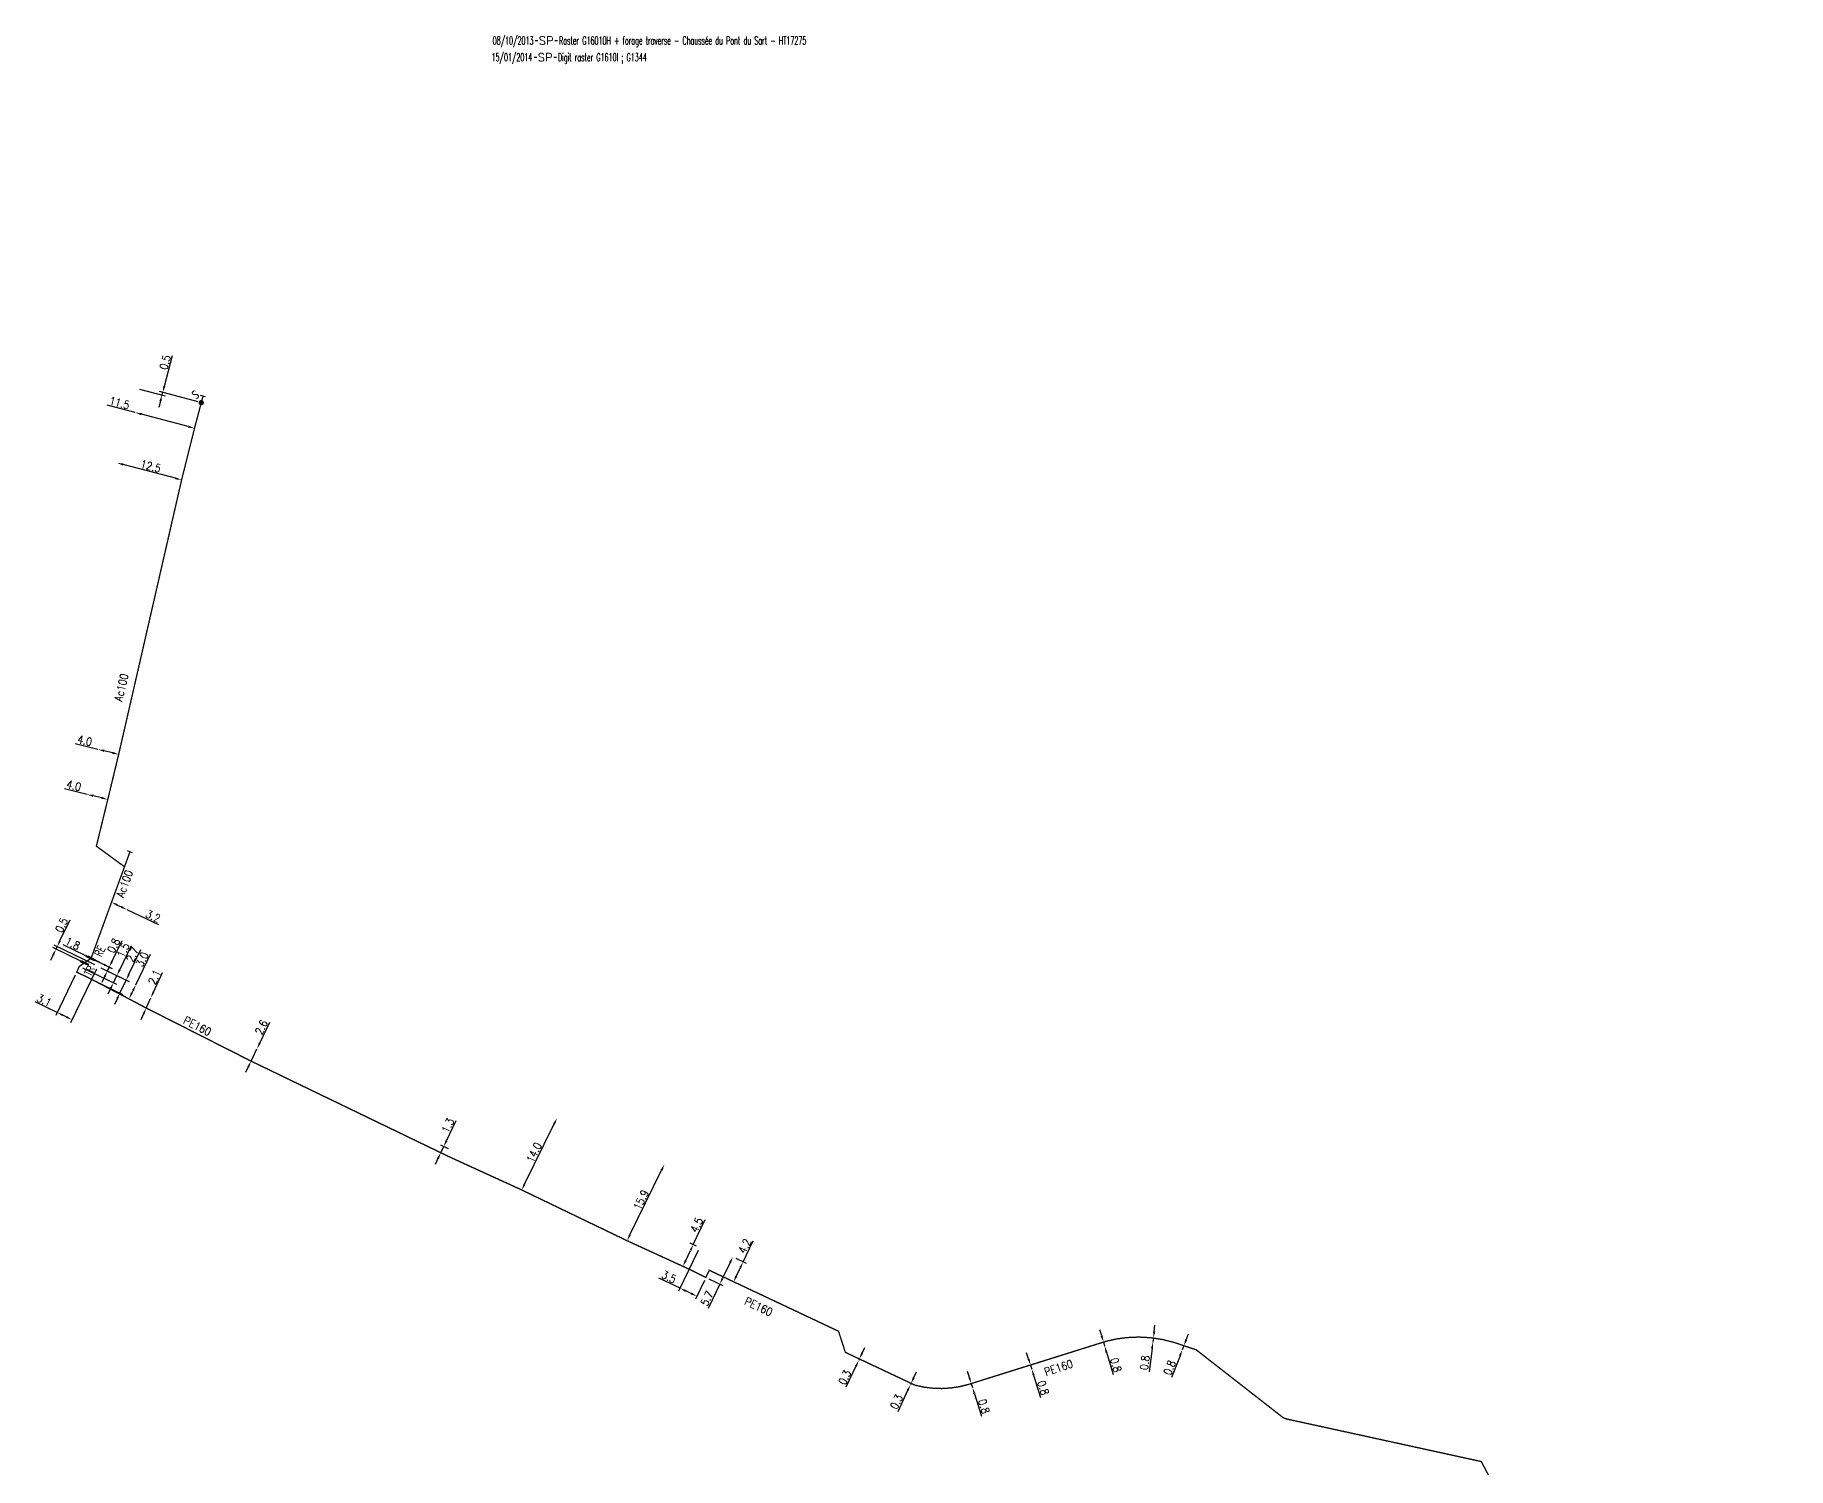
# Model space of a CAD drawing. Header units: millimetres. Extents: x 133343 to 134025, y 131000 to 131734.
# Drawn here: x 133343.1 to 133671.6, y 131465.8 to 131734.3 of the extents above; entities that cross this region are included whole.
import ezdxf
from ezdxf.enums import TextEntityAlignment as Align

# ---------------------------------------------------------------- set-up
doc = ezdxf.new("R2010")
doc.units = ezdxf.units.MM
doc.header["$PDMODE"] = 34
doc.linetypes.add('L_25_AP', pattern=[2000, 1000, 1000])
doc.linetypes.add('L_25_PE', pattern=[2000, 1000, 1000])
doc.layers.get('0').update_dxf_attribs({"linetype": 'CONTINUOUS'})
doc.layers.get('Defpoints').update_dxf_attribs({"linetype": 'CONTINUOUS'})
for name, color, linetype in [('L_150', 1, 'CONTINUOUS'), ('L_300', 7, 'CONTINUOUS'), ('L_340', 7, 'CONTINUOUS'), ('L_910', 7, 'CONTINUOUS')]:
    doc.layers.add(name, color=color, linetype=linetype)
doc.styles.add('G_ROMANS', font='ROMANS.SHX', dxfattribs={"width": 0.75})
doc.styles.get("Standard").update_dxf_attribs({"font": 'romans.shx', "width": 0.85})
doc.dimstyles.get("Standard").update_dxf_attribs({"dimtxt": 1.5, "dimasz": 1.2, "dimexe": 0.625, "dimexo": 0.625, "dimgap": 0.25, "dimtad": 1, "dimdec": 1, "dimzin": 0, "dimdsep": 46, "dimtxsty": 'Standard', "dimcen": -0.5, "dimadec": 0, "dimazin": 0, "dimtfac": 1, "dimtdec": 1, "dimtmove": 0, "dimatfit": 3, "dimfxl": 0, "dimtolj": 1, "dimtzin": 0, "dimarcsym": 0})

# ---------------------------------------------------------------- blocks, each defined once
blk = doc.blocks.new('*D15')
at = {"layer": 'Defpoints', "color": 0, "linetype": 'Continuous', "transparency": 16777216}
for p in [(133518.57, 131481.64), (133518.81, 131480.88), (133518.81, 131480.88)]:
    blk.add_point(p, dxfattribs=at)
at = {"layer": 'L_150', "color": 0, "linetype": 'Continuous', "lineweight": -2, "transparency": 16777216}
for p, q in [((133518.21, 131482.78), (133517.85, 131483.93)), ((133518.57, 131481.64), (133518.81, 131480.88)), ((133519.17, 131479.73), (133520.48, 131475.56))]:
    blk.add_line(p, q, dxfattribs=at)
at = {"layer": 'L_150', "color": 0, "linetype": 'Continuous', "transparency": 16777216}
for points in [[(133518.4, 131482.84), (133518.02, 131482.72), (133518.57, 131481.64)], [(133519.36, 131479.79), (133518.98, 131479.67), (133518.81, 131480.88)]]:
    blk.add_solid(points, dxfattribs=at)
at = {"layer": 'L_150', "color": 0, "linetype": 'Continuous', "transparency": 16777216, "insert": (133520.96, 131477.37), "char_height": 1.5, "attachment_point": 5, "rotation": 287.426}
blk.add_mtext('\\A1;0.8', dxfattribs=at)
blk = doc.blocks.new('*D16')
at = {"layer": 'Defpoints', "color": 0, "linetype": 'Continuous', "transparency": 16777216}
for p in [(133507.16, 131481.41), (133507.29, 131481.68), (133507.29, 131481.68)]:
    blk.add_point(p, dxfattribs=at)
at = {"layer": 'L_150', "color": 0, "linetype": 'Continuous', "lineweight": -2, "transparency": 16777216}
for p, q in [((133507.8, 131482.77), (133508.31, 131483.85)), ((133506.65, 131480.32), (133504.78, 131476.37)), ((133507.29, 131481.68), (133507.16, 131481.41))]:
    blk.add_line(p, q, dxfattribs=at)
at = {"layer": 'L_150', "color": 0, "linetype": 'Continuous', "transparency": 16777216}
for points in [[(133506.47, 131480.41), (133506.83, 131480.24), (133507.16, 131481.41)], [(133507.62, 131482.85), (133507.98, 131482.68), (133507.29, 131481.68)]]:
    blk.add_solid(points, dxfattribs=at)
at = {"layer": 'L_150', "color": 0, "linetype": 'Continuous', "transparency": 16777216, "insert": (133504.55, 131478.23), "char_height": 1.5, "attachment_point": 5, "rotation": 64.7305}
blk.add_mtext('\\A1;0.3', dxfattribs=at)
blk = doc.blocks.new('*D17')
at = {"layer": 'Defpoints', "color": 0, "linetype": 'Continuous', "transparency": 16777216}
for p in [(133558.12, 131487.97), (133558.12, 131487.97), (133558.41, 131488.72)]:
    blk.add_point(p, dxfattribs=at)
at = {"layer": 'L_150', "color": 0, "linetype": 'Continuous', "lineweight": -2, "transparency": 16777216}
for p, q in [((133558.85, 131489.84), (133559.28, 131490.96)), ((133557.69, 131486.85), (133556.11, 131482.78)), ((133558.41, 131488.72), (133558.12, 131487.97))]:
    blk.add_line(p, q, dxfattribs=at)
at = {"layer": 'L_150', "color": 0, "linetype": 'Continuous', "transparency": 16777216}
for points in [[(133558.66, 131489.91), (133559.03, 131489.77), (133558.41, 131488.72)], [(133557.5, 131486.93), (133557.88, 131486.78), (133558.12, 131487.97)]]:
    blk.add_solid(points, dxfattribs=at)
at = {"layer": 'L_150', "color": 0, "linetype": 'Continuous', "transparency": 16777216, "insert": (133555.75, 131484.62), "char_height": 1.5, "attachment_point": 5, "rotation": 68.8335}
blk.add_mtext('\\A1;0.8', dxfattribs=at)
blk = doc.blocks.new('*D18')
at = {"layer": 'Defpoints', "color": 0, "linetype": 'Continuous', "transparency": 16777216}
for p in [(133552.7, 131490.18), (133552.7, 131490.18), (133552.6, 131489.38)]:
    blk.add_point(p, dxfattribs=at)
at = {"layer": 'L_150', "color": 0, "linetype": 'Continuous', "lineweight": -2, "transparency": 16777216}
for p, q in [((133552.7, 131490.18), (133552.6, 131489.38)), ((133552.85, 131491.37), (133553, 131492.56)), ((133553.32, 131490.1), (133553.32, 131490.1)), ((133552.45, 131488.19), (133551.9, 131483.86)), ((133553.22, 131489.31), (133553.22, 131489.31))]:
    blk.add_line(p, q, dxfattribs=at)
at = {"layer": 'L_150', "color": 0, "linetype": 'Continuous', "transparency": 16777216}
for points in [[(133552.65, 131491.39), (133553.05, 131491.34), (133552.7, 131490.18)], [(133552.25, 131488.22), (133552.64, 131488.17), (133552.6, 131489.38)]]:
    blk.add_solid(points, dxfattribs=at)
at = {"layer": 'L_150', "color": 0, "linetype": 'Continuous', "transparency": 16777216, "insert": (133551.1, 131485.55), "char_height": 1.5, "attachment_point": 5, "rotation": 82.8034}
blk.add_mtext('\\A1;0.8', dxfattribs=at)
blk = doc.blocks.new('*D19')
at = {"layer": 'Defpoints', "color": 0, "linetype": 'Continuous', "transparency": 16777216}
for p in [(133543.35, 131489.43), (133543.57, 131488.66), (133543.57, 131488.66)]:
    blk.add_point(p, dxfattribs=at)
at = {"layer": 'L_150', "color": 0, "linetype": 'Continuous', "lineweight": -2, "transparency": 16777216}
for p, q in [((133543.01, 131490.58), (133542.67, 131491.73)), ((133543.35, 131489.43), (133543.57, 131488.66)), ((133543.91, 131487.51), (133545.15, 131483.31))]:
    blk.add_line(p, q, dxfattribs=at)
at = {"layer": 'L_150', "color": 0, "linetype": 'Continuous', "transparency": 16777216}
for points in [[(133543.2, 131490.63), (133542.82, 131490.52), (133543.35, 131489.43)], [(133544.11, 131487.56), (133543.72, 131487.45), (133543.57, 131488.66)]]:
    blk.add_solid(points, dxfattribs=at)
at = {"layer": 'L_150', "color": 0, "linetype": 'Continuous', "transparency": 16777216, "insert": (133545.66, 131485.12), "char_height": 1.5, "attachment_point": 5, "rotation": 286.3844}
blk.add_mtext('\\A1;0.8', dxfattribs=at)
blk = doc.blocks.new('*D20')
at = {"layer": 'Defpoints', "color": 0, "linetype": 'Continuous', "transparency": 16777216}
for p in [(133529.67, 131485.12), (133529.67, 131485.12), (133529.9, 131484.36)]:
    blk.add_point(p, dxfattribs=at)
at = {"layer": 'L_150', "color": 0, "linetype": 'Continuous', "lineweight": -2, "transparency": 16777216}
for p, q in [((133529.31, 131486.27), (133528.95, 131487.41)), ((133529.67, 131485.12), (133529.9, 131484.36)), ((133530.26, 131483.21), (133531.57, 131479.04))]:
    blk.add_line(p, q, dxfattribs=at)
at = {"layer": 'L_150', "color": 0, "linetype": 'Continuous', "transparency": 16777216}
for points in [[(133529.5, 131486.33), (133529.11, 131486.21), (133529.67, 131485.12)], [(133530.45, 131483.27), (133530.07, 131483.15), (133529.9, 131484.36)]]:
    blk.add_solid(points, dxfattribs=at)
at = {"layer": 'L_150', "color": 0, "linetype": 'Continuous', "transparency": 16777216, "insert": (133532.05, 131480.85), "char_height": 1.5, "attachment_point": 5, "rotation": 287.426}
blk.add_mtext('\\A1;0.8', dxfattribs=at)
blk = doc.blocks.new('*D21')
at = {"layer": 'Defpoints', "color": 0, "linetype": 'Continuous', "transparency": 16777216}
for p in [(133497.47, 131485.98), (133497.6, 131486.25), (133497.6, 131486.25)]:
    blk.add_point(p, dxfattribs=at)
at = {"layer": 'L_150', "color": 0, "linetype": 'Continuous', "lineweight": -2, "transparency": 16777216}
for p, q in [((133498.11, 131487.34), (133498.62, 131488.42)), ((133496.96, 131484.9), (133495.09, 131480.94)), ((133497.6, 131486.25), (133497.47, 131485.98))]:
    blk.add_line(p, q, dxfattribs=at)
at = {"layer": 'L_150', "color": 0, "linetype": 'Continuous', "transparency": 16777216}
for points in [[(133497.93, 131487.42), (133498.29, 131487.25), (133497.6, 131486.25)], [(133496.78, 131484.98), (133497.14, 131484.81), (133497.47, 131485.98)]]:
    blk.add_solid(points, dxfattribs=at)
at = {"layer": 'L_150', "color": 0, "linetype": 'Continuous', "transparency": 16777216, "insert": (133494.87, 131482.8), "char_height": 1.5, "attachment_point": 5, "rotation": 64.7305}
blk.add_mtext('\\A1;0.3', dxfattribs=at)
blk = doc.blocks.new('*D22')
at = {"layer": 'Defpoints', "color": 0, "linetype": 'Continuous', "transparency": 16777216}
for p in [(133440.92, 131531.38), (133440.92, 131531.38), (133434.33, 131517.92)]:
    blk.add_point(p, dxfattribs=at)
at = {"layer": 'L_150', "color": 0, "linetype": 'Continuous', "lineweight": -2, "transparency": 16777216}
for p, q in [((133434.86, 131519), (133440.39, 131530.3)), ((133433.77, 131518.19), (133433.77, 131518.19))]:
    blk.add_line(p, q, dxfattribs=at)
at = {"layer": 'L_150', "color": 0, "linetype": 'Continuous', "transparency": 16777216}
for points in [[(133440.21, 131530.39), (133440.57, 131530.22), (133440.92, 131531.38)], [(133434.68, 131519.09), (133435.04, 131518.91), (133434.33, 131517.92)]]:
    blk.add_solid(points, dxfattribs=at)
at = {"layer": 'L_150', "color": 0, "linetype": 'Continuous', "transparency": 16777216, "insert": (133436.65, 131524.94), "char_height": 1.5, "attachment_point": 5, "rotation": 63.9321}
blk.add_mtext('\\A1;14.0', dxfattribs=at)
blk = doc.blocks.new('*D23')
at = {"layer": 'Defpoints', "color": 0, "linetype": 'Continuous', "transparency": 16777216}
for p in [(133461.06, 131522.69), (133461.06, 131522.69), (133454.07, 131508.41)]:
    blk.add_point(p, dxfattribs=at)
at = {"layer": 'L_150', "color": 0, "linetype": 'Continuous', "lineweight": -2, "transparency": 16777216}
for p, q in [((133454.6, 131509.49), (133460.53, 131521.62)), ((133454.64, 131508.14), (133454.64, 131508.14))]:
    blk.add_line(p, q, dxfattribs=at)
at = {"layer": 'L_150', "color": 0, "linetype": 'Continuous', "transparency": 16777216}
for points in [[(133460.35, 131521.7), (133460.71, 131521.53), (133461.06, 131522.69)], [(133454.42, 131509.58), (133454.78, 131509.4), (133454.07, 131508.41)]]:
    blk.add_solid(points, dxfattribs=at)
at = {"layer": 'L_150', "color": 0, "linetype": 'Continuous', "transparency": 16777216, "insert": (133456.71, 131516.07), "char_height": 1.5, "attachment_point": 5, "rotation": 63.933}
blk.add_mtext('\\A1;15.9', dxfattribs=at)
blk = doc.blocks.new('*D24')
at = {"layer": 'Defpoints', "color": 0, "linetype": 'Continuous', "transparency": 16777216}
for p in [(133466.48, 131507.69), (133467.62, 131507.14), (133465.69, 131503.08)]:
    blk.add_point(p, dxfattribs=at)
at = {"layer": 'L_150', "color": 0, "linetype": 'Continuous', "lineweight": -2, "transparency": 16777216}
for p, q in [((133466.48, 131507.69), (133468.71, 131512.37)), ((133465.06, 131504.71), (133465.97, 131506.6)), ((133467.06, 131507.41), (133465.92, 131507.96)), ((133465.13, 131503.35), (133463.98, 131503.89))]:
    blk.add_line(p, q, dxfattribs=at)
at = {"layer": 'L_150', "color": 0, "linetype": 'Continuous', "transparency": 16777216}
for points in [[(133465.79, 131506.69), (133466.15, 131506.52), (133466.48, 131507.69)], [(133464.88, 131504.79), (133465.24, 131504.62), (133464.55, 131503.62)]]:
    blk.add_solid(points, dxfattribs=at)
at = {"layer": 'L_150', "color": 0, "linetype": 'Continuous', "transparency": 16777216, "insert": (133467.12, 131511.36), "char_height": 1.5, "attachment_point": 5, "rotation": 64.5461}
blk.add_mtext('\\A1;4.5', dxfattribs=at)
blk = doc.blocks.new('*D25')
at = {"layer": 'Defpoints', "color": 0, "linetype": 'Continuous', "transparency": 16777216}
for p in [(133467.62, 131507.14), (133468.83, 131501.53), (133463.99, 131499.52)]:
    blk.add_point(p, dxfattribs=at)
at = {"layer": 'L_150', "color": 0, "linetype": 'Continuous', "lineweight": -2, "transparency": 16777216}
for p, q in [((133467.36, 131506.58), (133463.73, 131498.95)), ((133463.99, 131499.52), (133460.05, 131501.39)), ((133468.56, 131500.97), (133466.89, 131497.45)), ((133466.07, 131498.53), (133465.08, 131499))]:
    blk.add_line(p, q, dxfattribs=at)
at = {"layer": 'L_150', "color": 0, "linetype": 'Continuous', "transparency": 16777216}
for points in [[(133465.16, 131499.18), (133464.99, 131498.82), (133463.99, 131499.52)], [(133466.16, 131498.71), (133465.98, 131498.35), (133467.15, 131498.01)]]:
    blk.add_solid(points, dxfattribs=at)
at = {"layer": 'L_150', "color": 0, "linetype": 'Continuous', "transparency": 16777216, "insert": (133461.91, 131501.62), "char_height": 1.5, "attachment_point": 5, "rotation": 334.5461}
blk.add_mtext('\\A1;3.5', dxfattribs=at)
blk = doc.blocks.new('*D26')
at = {"layer": 'Defpoints', "color": 0, "linetype": 'Continuous', "transparency": 16777216}
for p in [(133473.89, 131505.38), (133475.82, 131504.46), (133472.1, 131501.64)]:
    blk.add_point(p, dxfattribs=at)
at = {"layer": 'L_150', "color": 0, "linetype": 'Continuous', "lineweight": -2, "transparency": 16777216}
for p, q in [((133475.82, 131504.46), (133477.7, 131508.41)), ((133474.45, 131505.11), (133476.38, 131504.19)), ((133474.55, 131501.8), (133475.3, 131503.38)), ((133472.66, 131501.37), (133474.59, 131500.45))]:
    blk.add_line(p, q, dxfattribs=at)
at = {"layer": 'L_150', "color": 0, "linetype": 'Continuous', "transparency": 16777216}
for points in [[(133475.12, 131503.47), (133475.48, 131503.29), (133475.82, 131504.46)], [(133474.37, 131501.89), (133474.73, 131501.71), (133474.03, 131500.72)]]:
    blk.add_solid(points, dxfattribs=at)
at = {"layer": 'L_150', "color": 0, "linetype": 'Continuous', "transparency": 16777216, "insert": (133476.12, 131507.41), "char_height": 1.5, "attachment_point": 5, "rotation": 64.4693}
blk.add_mtext('\\A1;4.2', dxfattribs=at)
blk = doc.blocks.new('*D27')
at = {"layer": 'Defpoints', "color": 0, "linetype": 'Continuous', "transparency": 16777216}
for p in [(133473.89, 131505.38), (133473.89, 131505.38), (133468.83, 131501.53)]:
    blk.add_point(p, dxfattribs=at)
at = {"layer": 'L_150', "color": 0, "linetype": 'Continuous', "lineweight": -2, "transparency": 16777216}
for p, q in [((133473.37, 131504.3), (133471.97, 131501.37)), ((133471.45, 131500.28), (133469.28, 131495.73)), ((133469.4, 131501.27), (133472.02, 131500.01))]:
    blk.add_line(p, q, dxfattribs=at)
at = {"layer": 'L_150', "color": 0, "linetype": 'Continuous', "transparency": 16777216}
for points in [[(133473.19, 131504.39), (133473.55, 131504.21), (133473.89, 131505.38)], [(133471.79, 131501.45), (133472.15, 131501.28), (133471.45, 131500.28)]]:
    blk.add_solid(points, dxfattribs=at)
at = {"layer": 'L_150', "color": 0, "linetype": 'Continuous', "transparency": 16777216, "insert": (133469.06, 131497.59), "char_height": 1.5, "attachment_point": 5, "rotation": 64.4693}
blk.add_mtext('\\A1;5.7', dxfattribs=at)
blk = doc.blocks.new('GIS_MODF')
at = {"color": 0, "linetype": 'Continuous', "flags": 128}
for points in [[(-2.18, -0.01), (-1.68, -0.01)], [(1.52, -0.01), (2.02, -0.01)]]:
    blk.add_lwpolyline(points, dxfattribs=at)
at = {"color": 0, "linetype": 'Continuous', "width": 0.5}
blk.add_attdef('DATE', text='', height=1.5, dxfattribs=at).set_placement((-2.5, -0.8), align=Align.RIGHT)
at = {"color": 0, "linetype": 'Continuous', "width": 1.771291}
blk.add_attdef('USER', text='', height=1.5, dxfattribs=at).set_placement((-1.51, -0.8), (1.28, -0.8), align=Align.FIT)
at = {"color": 0, "linetype": 'Continuous', "width": 0.5}
blk.add_attdef('DESC', (2.29, -0.8), '', height=1.5, dxfattribs=at)
blk = doc.blocks.new('*D67')
at = {"layer": 'Defpoints', "color": 0, "linetype": 'Continuous', "transparency": 16777216}
for p in [(133364.82, 131553.93), (133364.82, 131553.93), (133363.95, 131552.02)]:
    blk.add_point(p, dxfattribs=at)
at = {"layer": 'L_150', "color": 0, "linetype": 'Continuous', "lineweight": -2, "transparency": 16777216}
for p, q in [((133365.32, 131555.02), (133366.98, 131558.67)), ((133363.95, 131552.02), (133364.82, 131553.93)), ((133363.45, 131550.92), (133362.96, 131549.83))]:
    blk.add_line(p, q, dxfattribs=at)
at = {"layer": 'L_150', "color": 0, "linetype": 'Continuous', "transparency": 16777216}
for points in [[(133365.13, 131555.1), (133365.5, 131554.94), (133364.82, 131553.93)], [(133363.27, 131551.01), (133363.63, 131550.84), (133363.95, 131552.02)]]:
    blk.add_solid(points, dxfattribs=at)
at = {"layer": 'L_150', "color": 0, "linetype": 'Continuous', "transparency": 16777216, "insert": (133365.49, 131557.8), "char_height": 1.5, "attachment_point": 5, "rotation": 65.522}
blk.add_mtext('\\A1;2.1', dxfattribs=at)
blk = doc.blocks.new('L_340_07')
at = {"color": 0, "linetype": 'Continuous', "const_width": 0.25, "flags": 128}
blk.add_lwpolyline([(0, 0), (1.25, 0)], dxfattribs=at)
at = {"color": 0, "linetype": 'Continuous', "flags": 128}
blk.add_lwpolyline([(1.25, -0.5), (1.25, 0.5)], dxfattribs=at)
at = {"color": 0, "linetype": 'Continuous', "style": 'G_ROMANS', "width": 0.75, "flags": 3}
for tag, p in [('DEF_LEG', (0.72, -3.47)), ('DEF_COUP', (0.72, -5.97)), ('DEF_TYPE', (0.72, -8.47))]:
    blk.add_attdef(tag, text='', height=1.2, dxfattribs=at).set_placement(p, align=Align.MIDDLE)
blk = doc.blocks.new('L_300_11')
at = {"color": 0, "linetype": 'Continuous', "const_width": 0.497, "flags": 128}
blk.add_lwpolyline([(-0.25, 0, 1), (0.25, 0, 1)], format="xyb", close=True, dxfattribs=at)
at = {"color": 0, "linetype": 'Continuous', "style": 'G_ROMANS', "width": 0.75}
blk.add_text('S', height=1.5, dxfattribs=at).set_placement((0, 1.85), align=Align.MIDDLE)
at = {"color": 0, "linetype": 'Continuous', "width": 0.75, "flags": 3}
for tag, p in [('DEF_LEG', (0, -5)), ('DEF_COUP', (0, -7.5)), ('DEF_TYPE', (0, -10))]:
    blk.add_attdef(tag, text='', height=1.2, dxfattribs=at).set_placement(p, align=Align.MIDDLE)
blk = doc.blocks.new('*D80')
at = {"layer": 'Defpoints', "color": 0, "linetype": 'Continuous', "transparency": 16777216}
for p in [(133419.71, 131526.07), (133420.6, 131524.2), (133421.16, 131525.37)]:
    blk.add_point(p, dxfattribs=at)
at = {"layer": 'L_150', "color": 0, "linetype": 'Continuous', "lineweight": -2, "transparency": 16777216}
for p, q in [((133420.22, 131527.15), (133422.02, 131530.93)), ((133420.59, 131525.64), (133419.14, 131526.33)), ((133419.15, 131524.89), (133419.71, 131526.07)), ((133418.63, 131523.81), (133418.12, 131522.72)), ((133420.04, 131524.47), (133418.58, 131525.16))]:
    blk.add_line(p, q, dxfattribs=at)
at = {"layer": 'L_150', "color": 0, "linetype": 'Continuous', "transparency": 16777216}
for points in [[(133420.04, 131527.23), (133420.4, 131527.06), (133419.71, 131526.07)], [(133418.45, 131523.89), (133418.81, 131523.72), (133419.15, 131524.89)]]:
    blk.add_solid(points, dxfattribs=at)
at = {"layer": 'L_150', "color": 0, "linetype": 'Continuous', "transparency": 16777216, "insert": (133420.47, 131530.01), "char_height": 1.5, "attachment_point": 5, "rotation": 64.5856}
blk.add_mtext('\\A1;1.3', dxfattribs=at)
blk = doc.blocks.new('*D105')
at = {"layer": 'Defpoints', "color": 0, "linetype": 'Continuous', "transparency": 16777216}
for p in [(133384.7, 131544.37), (133384.7, 131544.37), (133383.6, 131542.07)]:
    blk.add_point(p, dxfattribs=at)
at = {"layer": 'L_150', "color": 0, "linetype": 'Continuous', "lineweight": -2, "transparency": 16777216}
for p, q in [((133385.22, 131545.45), (133387.11, 131549.39)), ((133383.6, 131542.07), (133384.7, 131544.37)), ((133383.08, 131540.99), (133382.56, 131539.91))]:
    blk.add_line(p, q, dxfattribs=at)
at = {"layer": 'L_150', "color": 0, "linetype": 'Continuous', "transparency": 16777216}
for points in [[(133385.04, 131545.54), (133385.4, 131545.36), (133384.7, 131544.37)], [(133382.9, 131541.08), (133383.26, 131540.9), (133383.6, 131542.07)]]:
    blk.add_solid(points, dxfattribs=at)
at = {"layer": 'L_150', "color": 0, "linetype": 'Continuous', "transparency": 16777216, "insert": (133385.53, 131548.4), "char_height": 1.5, "attachment_point": 5, "rotation": 64.3263}
blk.add_mtext('\\A1;2.6', dxfattribs=at)
blk = doc.blocks.new('*D106')
at = {"layer": 'Defpoints', "color": 0, "linetype": 'Continuous', "transparency": 16777216}
for p in [(133357.45, 131571.84), (133360.34, 131570.46), (133360.34, 131570.46)]:
    blk.add_point(p, dxfattribs=at)
at = {"layer": 'L_150', "color": 0, "linetype": 'Continuous', "lineweight": -2, "transparency": 16777216}
for p, q in [((133358.53, 131571.32), (133359.26, 131570.98)), ((133360.34, 131570.46), (133366.24, 131567.66))]:
    blk.add_line(p, q, dxfattribs=at)
at = {"layer": 'L_150', "color": 0, "linetype": 'Continuous', "transparency": 16777216}
for points in [[(133358.62, 131571.5), (133358.45, 131571.14), (133357.45, 131571.84)], [(133359.34, 131571.16), (133359.17, 131570.8), (133360.34, 131570.46)]]:
    blk.add_solid(points, dxfattribs=at)
at = {"layer": 'L_150', "color": 0, "linetype": 'Continuous', "transparency": 16777216, "insert": (133365.23, 131569.24), "char_height": 1.5, "attachment_point": 5, "rotation": 334.5689}
blk.add_mtext('\\A1;3.2', dxfattribs=at)
blk = doc.blocks.new('*D107')
at = {"layer": 'Defpoints', "color": 0, "linetype": 'Continuous', "transparency": 16777216}
for p in [(133354.9, 131600.49), (133354.9, 131600.49), (133358.79, 131599.55)]:
    blk.add_point(p, dxfattribs=at)
at = {"layer": 'L_150', "color": 0, "linetype": 'Continuous', "lineweight": -2, "transparency": 16777216}
for p, q in [((133354.9, 131600.49), (133350.65, 131601.52)), ((133357.62, 131599.83), (133356.07, 131600.21))]:
    blk.add_line(p, q, dxfattribs=at)
at = {"layer": 'L_150', "color": 0, "linetype": 'Continuous', "transparency": 16777216}
for points in [[(133356.12, 131600.4), (133356.02, 131600.02), (133354.9, 131600.49)], [(133357.67, 131600.03), (133357.58, 131599.64), (133358.79, 131599.55)]]:
    blk.add_solid(points, dxfattribs=at)
at = {"layer": 'L_150', "color": 0, "linetype": 'Continuous', "transparency": 16777216, "insert": (133352.43, 131602.12), "char_height": 1.5, "attachment_point": 5, "rotation": 346.4239}
blk.add_mtext('\\A1;4.0', dxfattribs=at)
blk = doc.blocks.new('*D108')
at = {"layer": 'Defpoints', "color": 0, "linetype": 'Continuous', "transparency": 16777216}
for p in [(133352.86, 131592.06), (133352.86, 131592.06), (133356.75, 131591.11)]:
    blk.add_point(p, dxfattribs=at)
at = {"layer": 'L_150', "color": 0, "linetype": 'Continuous', "lineweight": -2, "transparency": 16777216}
for p, q in [((133352.86, 131592.06), (133348.62, 131593.08)), ((133355.59, 131591.4), (133354.03, 131591.77))]:
    blk.add_line(p, q, dxfattribs=at)
at = {"layer": 'L_150', "color": 0, "linetype": 'Continuous', "transparency": 16777216}
for points in [[(133354.08, 131591.97), (133353.98, 131591.58), (133352.86, 131592.06)], [(133355.63, 131591.59), (133355.54, 131591.2), (133356.75, 131591.11)]]:
    blk.add_solid(points, dxfattribs=at)
at = {"layer": 'L_150', "color": 0, "linetype": 'Continuous', "transparency": 16777216, "insert": (133350.39, 131593.68), "char_height": 1.5, "attachment_point": 5, "rotation": 346.3992}
blk.add_mtext('\\A1;4.0', dxfattribs=at)
blk = doc.blocks.new('*D109')
at = {"layer": 'Defpoints', "color": 0, "linetype": 'Continuous', "transparency": 16777216}
for p in [(133358.49, 131654.17), (133358.49, 131654.17), (133370.58, 131650.97)]:
    blk.add_point(p, dxfattribs=at)
at = {"layer": 'L_150', "color": 0, "linetype": 'Continuous', "lineweight": -2, "transparency": 16777216}
blk.add_line((133369.42, 131651.28), (133359.65, 131653.87), dxfattribs=at)
at = {"layer": 'L_150', "color": 0, "linetype": 'Continuous', "transparency": 16777216}
for points in [[(133359.71, 131654.06), (133359.6, 131653.67), (133358.49, 131654.17)], [(133369.47, 131651.47), (133369.37, 131651.09), (133370.58, 131650.97)]]:
    blk.add_solid(points, dxfattribs=at)
at = {"layer": 'L_150', "color": 0, "linetype": 'Continuous', "transparency": 16777216, "insert": (133364.79, 131653.54), "char_height": 1.5, "attachment_point": 5, "rotation": 345.1722}
blk.add_mtext('\\A1;12.5', dxfattribs=at)
blk = doc.blocks.new('*D110')
at = {"layer": 'Defpoints', "color": 0, "linetype": 'Continuous', "transparency": 16777216}
for p in [(133362.1, 131668.16), (133366.91, 131666.89), (133374.27, 131665.46)]:
    blk.add_point(p, dxfattribs=at)
at = {"layer": 'L_300', "color": 0, "linetype": 'Continuous', "lineweight": -2, "transparency": 16777216}
for p, q in [((133367.35, 131668.53), (133368.87, 131674.29)), ((133362.71, 131668), (133367.52, 131666.73)), ((133373.66, 131665.62), (133366.43, 131667.53)), ((133366.91, 131666.89), (133367.04, 131667.37)), ((133366.6, 131665.73), (133366.3, 131664.57))]:
    blk.add_line(p, q, dxfattribs=at)
at = {"layer": 'L_300', "color": 0, "linetype": 'Continuous', "transparency": 16777216}
for points in [[(133367.15, 131668.58), (133367.54, 131668.48), (133367.04, 131667.37)], [(133366.41, 131665.78), (133366.8, 131665.68), (133366.91, 131666.89)]]:
    blk.add_solid(points, dxfattribs=at)
at = {"layer": 'L_300', "color": 0, "linetype": 'Continuous', "transparency": 16777216, "insert": (133367.5, 131673.01), "char_height": 1.5, "attachment_point": 5, "rotation": 75.1722}
blk.add_mtext('\\A1;0.5', dxfattribs=at)
blk = doc.blocks.new('*D111')
at = {"layer": 'Defpoints', "color": 0, "linetype": 'Continuous', "transparency": 16777216}
for p in [(133361.88, 131663.6), (133361.88, 131663.6), (133373, 131660.66)]:
    blk.add_point(p, dxfattribs=at)
at = {"layer": 'L_150', "color": 0, "linetype": 'Continuous', "lineweight": -2, "transparency": 16777216}
for p, q in [((133361.88, 131663.6), (133356.66, 131664.99)), ((133371.84, 131660.97), (133363.04, 131663.3))]:
    blk.add_line(p, q, dxfattribs=at)
at = {"layer": 'L_150', "color": 0, "linetype": 'Continuous', "transparency": 16777216}
for points in [[(133363.09, 131663.49), (133362.99, 131663.1), (133361.88, 131663.6)], [(133371.89, 131661.16), (133371.78, 131660.77), (133373, 131660.66)]]:
    blk.add_solid(points, dxfattribs=at)
at = {"layer": 'L_150', "color": 0, "linetype": 'Continuous', "transparency": 16777216, "insert": (133358.94, 131665.41), "char_height": 1.5, "attachment_point": 5, "rotation": 345.1722}
blk.add_mtext('\\A1;11.5', dxfattribs=at)
blk = doc.blocks.new('*D112')
at = {"layer": 'Defpoints', "color": 0, "linetype": 'Continuous', "transparency": 16777216}
for p in [(133351.44, 131559.83), (133354.88, 131559.83), (133358.46, 131558.1)]:
    blk.add_point(p, dxfattribs=at)
at = {"layer": 'L_150', "color": 0, "linetype": 'Continuous', "lineweight": -2, "transparency": 16777216}
for p, q in [((133358.98, 131559.18), (133361.19, 131563.76)), ((133352, 131559.56), (133358.37, 131556.48)), ((133355.45, 131559.56), (133359.02, 131557.83)), ((133357.28, 131555.67), (133356.76, 131554.59)), ((133357.8, 131556.75), (133358.46, 131558.1))]:
    blk.add_line(p, q, dxfattribs=at)
at = {"layer": 'L_150', "color": 0, "linetype": 'Continuous', "transparency": 16777216}
for points in [[(133358.8, 131559.27), (133359.16, 131559.1), (133358.46, 131558.1)], [(133357.1, 131555.76), (133357.46, 131555.59), (133357.8, 131556.75)]]:
    blk.add_solid(points, dxfattribs=at)
at = {"layer": 'L_150', "color": 0, "linetype": 'Continuous', "transparency": 16777216, "insert": (133359.64, 131562.85), "char_height": 1.5, "attachment_point": 5, "rotation": 64.2083}
blk.add_mtext('\\A1;1.5', dxfattribs=at)
blk = doc.blocks.new('*D113')
at = {"layer": 'Defpoints', "color": 0, "linetype": 'Continuous', "transparency": 16777216}
for p in [(133354.88, 131559.83), (133353.71, 131557.4), (133360.2, 131557.26)]:
    blk.add_point(p, dxfattribs=at)
at = {"layer": 'L_150', "color": 0, "linetype": 'Continuous', "lineweight": -2, "transparency": 16777216}
for p, q in [((133360.72, 131558.34), (133362.97, 131563)), ((133355.45, 131559.56), (133360.76, 131556.99)), ((133354.27, 131557.13), (133359.59, 131554.56)), ((133359.02, 131554.83), (133360.2, 131557.26)), ((133358.5, 131553.75), (133357.98, 131552.67))]:
    blk.add_line(p, q, dxfattribs=at)
at = {"layer": 'L_150', "color": 0, "linetype": 'Continuous', "transparency": 16777216}
for points in [[(133360.54, 131558.43), (133360.9, 131558.26), (133360.2, 131557.26)], [(133358.32, 131553.84), (133358.68, 131553.66), (133359.02, 131554.83)]]:
    blk.add_solid(points, dxfattribs=at)
at = {"layer": 'L_150', "color": 0, "linetype": 'Continuous', "transparency": 16777216, "insert": (133361.38, 131562.01), "char_height": 1.5, "attachment_point": 5, "rotation": 64.2083}
blk.add_mtext('\\A1;2.7', dxfattribs=at)
blk = doc.blocks.new('*D114')
at = {"layer": 'Defpoints', "color": 0, "linetype": 'Continuous', "transparency": 16777216}
for p in [(133353.61, 131561.33), (133354.88, 131559.83), (133356.67, 131558.97)]:
    blk.add_point(p, dxfattribs=at)
at = {"layer": 'L_340', "color": 0, "linetype": 'Continuous', "lineweight": -2, "transparency": 16777216}
for p, q in [((133357.54, 131560.77), (133359.44, 131564.7)), ((133354.18, 131561.06), (133357.58, 131559.42)), ((133355.45, 131559.56), (133357.23, 131558.7)), ((133356.67, 131558.97), (133357.02, 131559.69)), ((133356.15, 131557.89), (133355.62, 131556.81))]:
    blk.add_line(p, q, dxfattribs=at)
at = {"layer": 'L_340', "color": 0, "linetype": 'Continuous', "transparency": 16777216}
for points in [[(133355.97, 131557.97), (133356.33, 131557.8), (133356.67, 131558.97)], [(133357.36, 131560.86), (133357.72, 131560.68), (133357.02, 131559.69)]]:
    blk.add_solid(points, dxfattribs=at)
at = {"layer": 'L_340', "color": 0, "linetype": 'Continuous', "transparency": 16777216, "insert": (133357.85, 131563.71), "char_height": 1.5, "attachment_point": 5, "rotation": 64.2083}
blk.add_mtext('\\A1;0.8', dxfattribs=at)
blk = doc.blocks.new('*D115')
at = {"layer": 'Defpoints', "color": 0, "linetype": 'Continuous', "transparency": 16777216}
for p in [(133354.88, 131559.83), (133350.92, 131558.75), (133350.05, 131549.83)]:
    blk.add_point(p, dxfattribs=at)
at = {"layer": 'L_150', "color": 0, "linetype": 'Continuous', "lineweight": -2, "transparency": 16777216}
for p, q in [((133354.61, 131559.27), (133349.78, 131549.27)), ((133350.65, 131558.18), (133346.99, 131550.62)), ((133347.26, 131551.18), (133343.13, 131553.17)), ((133348.97, 131550.35), (133348.34, 131550.66))]:
    blk.add_line(p, q, dxfattribs=at)
at = {"layer": 'L_150', "color": 0, "linetype": 'Continuous', "transparency": 16777216}
for points in [[(133348.43, 131550.84), (133348.25, 131550.48), (133347.26, 131551.18)], [(133349.06, 131550.53), (133348.88, 131550.17), (133350.05, 131549.83)]]:
    blk.add_solid(points, dxfattribs=at)
at = {"layer": 'L_150', "color": 0, "linetype": 'Continuous', "transparency": 16777216, "insert": (133344.83, 131553.46), "char_height": 1.5, "attachment_point": 5, "rotation": 334.2083}
blk.add_mtext('\\A1;3.1', dxfattribs=at)
blk = doc.blocks.new('*D116')
at = {"layer": 'Defpoints', "color": 0, "linetype": 'Continuous', "transparency": 16777216}
for p in [(133353.61, 131561.33), (133355.23, 131560.55), (133355.23, 131560.55)]:
    blk.add_point(p, dxfattribs=at)
at = {"layer": 'L_340', "color": 0, "linetype": 'Continuous', "lineweight": -2, "transparency": 16777216}
for p, q in [((133352.53, 131561.85), (133348.39, 131563.86)), ((133355.23, 131560.55), (133353.61, 131561.33)), ((133356.31, 131560.03), (133357.39, 131559.5))]:
    blk.add_line(p, q, dxfattribs=at)
at = {"layer": 'L_340', "color": 0, "linetype": 'Continuous', "transparency": 16777216}
for points in [[(133352.62, 131562.03), (133352.45, 131561.67), (133353.61, 131561.33)], [(133356.4, 131560.21), (133356.23, 131559.85), (133355.23, 131560.55)]]:
    blk.add_solid(points, dxfattribs=at)
at = {"layer": 'L_340', "color": 0, "linetype": 'Continuous', "transparency": 16777216, "insert": (133350.17, 131564.11), "char_height": 1.5, "attachment_point": 5, "rotation": 334.2083}
blk.add_mtext('\\A1;1.8', dxfattribs=at)
blk = doc.blocks.new('*D117')
at = {"layer": 'Defpoints', "color": 0, "linetype": 'Continuous', "transparency": 16777216}
for p in [(133362.01, 131556.39), (133362.01, 131556.39), (133360.72, 131553.73)]:
    blk.add_point(p, dxfattribs=at)
at = {"layer": 'L_150', "color": 0, "linetype": 'Continuous', "lineweight": -2, "transparency": 16777216}
for p, q in [((133362.01, 131556.39), (133364.78, 131562.12)), ((133361.25, 131554.81), (133361.49, 131555.31))]:
    blk.add_line(p, q, dxfattribs=at)
at = {"layer": 'L_150', "color": 0, "linetype": 'Continuous', "transparency": 16777216}
for points in [[(133361.31, 131555.39), (133361.67, 131555.22), (133362.01, 131556.39)], [(133361.07, 131554.9), (133361.43, 131554.72), (133360.72, 131553.73)]]:
    blk.add_solid(points, dxfattribs=at)
at = {"layer": 'L_150', "color": 0, "linetype": 'Continuous', "transparency": 16777216, "insert": (133363.19, 131561.13), "char_height": 1.5, "attachment_point": 5, "rotation": 64.2083}
blk.add_mtext('\\A1;3.0', dxfattribs=at)
blk = doc.blocks.new('*D118')
at = {"layer": 'Defpoints', "color": 0, "linetype": 'Continuous', "transparency": 16777216}
for p in [(133347.26, 131563.51), (133352.38, 131560.48), (133354.88, 131559.83)]:
    blk.add_point(p, dxfattribs=at)
at = {"layer": 'L_340', "color": 0, "linetype": 'Continuous', "lineweight": -2, "transparency": 16777216}
for p, q in [((133347.78, 131564.59), (133349.69, 131568.53)), ((133351.82, 131560.75), (133346.48, 131563.33)), ((133354.32, 131560.1), (133346.7, 131563.78)), ((133347.04, 131563.06), (133347.26, 131563.51)), ((133346.52, 131561.98), (133346, 131560.9))]:
    blk.add_line(p, q, dxfattribs=at)
at = {"layer": 'L_340', "color": 0, "linetype": 'Continuous', "transparency": 16777216}
for points in [[(133346.34, 131562.07), (133346.7, 131561.9), (133347.04, 131563.06)], [(133347.6, 131564.68), (133347.96, 131564.51), (133347.26, 131563.51)]]:
    blk.add_solid(points, dxfattribs=at)
at = {"layer": 'L_340', "color": 0, "linetype": 'Continuous', "transparency": 16777216, "insert": (133348.1, 131567.54), "char_height": 1.5, "attachment_point": 5, "rotation": 64.2083}
blk.add_mtext('\\A1;0.5', dxfattribs=at)
blk = doc.blocks.new('L_340_20')
at = {"linetype": 'Continuous'}
blk.add_hatch(color=0, dxfattribs=at).paths.add_polyline_path([(0.125, 0.75), (-0.125, 0.75), (-0.125, -0.75), (0.125, -0.75)])
at = {"color": 0, "linetype": 'Continuous'}
blk.add_lwpolyline([(-0.125, 0.75), (0.125, 0.75), (0.125, -0.75), (-0.125, -0.75)], close=True, dxfattribs=at)
at = {"color": 0, "linetype": 'Continuous', "width": 0.75}
for tag, height, flags, p in [('RE', 1.5, 8, (0, 3)), ('DEF_LEG', 1.2, 3, (0, -5)), ('DEF_COUP', 1.2, 3, (0, -7.5)), ('DEF_TYPE', 1.2, 3, (0, -10))]:
    blk.add_attdef(tag, text='', height=height, dxfattribs=dict(at, flags=flags)).set_placement(p, align=Align.MIDDLE)
blk = doc.blocks.new('L_340_19')
at = {"linetype": 'Continuous'}
blk.add_hatch(color=0, dxfattribs=at).paths.add_polyline_path([(0.125, 0.75), (-0.125, 0.75), (-0.125, -0.75), (0.125, -0.75)])
at = {"color": 0, "linetype": 'Continuous'}
blk.add_lwpolyline([(-0.125, 0.75), (0.125, 0.75), (0.125, -0.75), (-0.125, -0.75)], close=True, dxfattribs=at)
at = {"color": 0, "linetype": 'Continuous', "width": 0.75}
for tag, height, flags, p in [('TR', 1.5, 8, (0, 3)), ('DEF_LEG', 1.2, 3, (0, -5)), ('DEF_COUP', 1.2, 3, (0, -7.5)), ('DEF_TYPE', 1.2, 3, (0, -10))]:
    blk.add_attdef(tag, text='', height=height, dxfattribs=dict(at, flags=flags)).set_placement(p, align=Align.MIDDLE)

msp = doc.modelspace()

# ---------------------------------------------------------------- linework, layer by layer
at = {"layer": 'L_150', "linetype": 'L_25_AP', "const_width": 0.25, "flags": 128}
for points in [[(133374.27, 131665.46), (133373, 131660.66), (133370.58, 131650.97), (133358.79, 131599.55), (133356.75, 131591.11), (133354.61, 131582.35), (133359.88, 131578.49)], [(133353.66, 131561.45), (133357.45, 131571.84), (133360.47, 131580.1)], [(133352.5, 131560.56), (133353.51, 131561.26)]]:
    msp.add_lwpolyline(points, dxfattribs=at)
at = {"layer": 'L_150', "linetype": 'L_25_PE', "const_width": 0.25, "flags": 128}
msp.add_lwpolyline([(134000, 131295.37), (133981.52, 131305.88), (133949.19, 131323.9), (133943.44, 131327.03), (133943.34, 131329.04), (133939.66, 131331.04), (133919.29, 131342.1), (133910.75, 131346.88), (133897.34, 131354.43), (133881.24, 131362.07), (133881.24, 131362.07, 0.048724), (133855.44, 131370.76, 0.007491), (133851.34, 131371.65), (133851.34, 131371.65), (133837.69, 131374.87), (133837.69, 131374.87), (133799, 131382.68), (133794.5, 131383.73), (133793.08, 131388.89), (133793.08, 131388.89), (133689.14, 131418.48), (133689.14, 131418.48), (133683.69, 131420.01), (133674.79, 131422.5), (133672.48, 131414.64), (133647.38, 131420.65), (133645.79, 131420.97), (133642.84, 131423.11), (133634.52, 131428.64), (133614.15, 131467.03), (133577.6, 131475.02), (133577.05, 131475.23), (133560.71, 131487.98), (133558.41, 131488.72, 0.022424), (133556.46, 131489.38, 0.096476), (133547.73, 131490.26, 0.061947), (133542.2, 131489.05), (133518.06, 131481.48, -0.139743), (133508, 131481.35), (133494.98, 131487.49), (133493.69, 131491.45), (133469.46, 131502.88), (133469.46, 131502.88), (133469.46, 131502.88), (133468.83, 131501.53), (133465.69, 131503.08), (133454.07, 131508.41), (133434.33, 131517.92), (133434.33, 131517.92), (133434.33, 131517.92), (133420.6, 131524.2), (133383.6, 131542.07), (133363.95, 131552.02), (133360.72, 131553.73), (133353.71, 131557.4), (133350.92, 131558.75), (133351.44, 131559.83), (133352.27, 131560.4)], format="xyb", dxfattribs=at)

# ---------------------------------------------------------------- block references
at = {"layer": 'L_300', "rotation": 35.910772949517}
msp.add_blockref('L_300_11', (133374.27, 131665.46), dxfattribs=at)
at = {"layer": 'L_340'}
for p, rotation in [((133374.27, 131665.46), 75.17224317336024), ((133360.47, 131580.1), 69.93216851788866)]:
    msp.add_blockref('L_340_07', p, dxfattribs=dict(at, rotation=rotation))
ref = msp.add_blockref('L_340_20', (133353.61, 131561.33), dxfattribs=dict(at, rotation=64.20831398640158))
ref.add_attrib('RE', 'RE', dxfattribs={"layer": '0', "color": 0, "linetype": 'Continuous', "height": 1.5, "rotation": 64.2083, "width": 0.75, "flags": 8}).set_placement((133355.25, 131562.67), align=Align.MIDDLE)
ref = msp.add_blockref('L_340_19', (133352.38, 131560.48), dxfattribs=dict(at, rotation=64.20831398389244))
ref.add_attrib('TR', 'TR', dxfattribs={"layer": '0', "color": 0, "linetype": 'Continuous', "height": 1.5, "rotation": 64.2083, "width": 0.75, "flags": 8}).set_placement((133353.35, 131558.97), align=Align.MIDDLE)
at = {"layer": 'L_910'}
ref = msp.add_blockref('GIS_MODF', (133439.03, 131733.36), dxfattribs=at)
ref.add_attrib('DATE', '08/10/2013', dxfattribs={"layer": '0', "color": 0, "linetype": 'Continuous', "height": 1.5, "width": 0.5}).set_placement((133436.53, 131732.56), align=Align.RIGHT)
ref.add_attrib('USER', 'SP', dxfattribs={"layer": '0', "color": 0, "linetype": 'Continuous', "height": 1.5, "width": 1.025485}).set_placement((133437.52, 131732.56), (133440.31, 131732.56), align=Align.FIT)
ref.add_attrib('DESC', 'Raster G16010H + forage traverse - Chaussée du Pont du Sart - HT17275', (133441.32, 131732.56), dxfattribs={"layer": '0', "color": 0, "linetype": 'Continuous', "height": 1.5, "width": 0.5})
ref = msp.add_blockref('GIS_MODF', (133438.82, 131730.23), dxfattribs=at)
ref.add_attrib('DATE', '15/01/2014', dxfattribs={"layer": '0', "color": 0, "linetype": 'Continuous', "height": 1.5, "width": 0.5}).set_placement((133436.32, 131729.43), align=Align.RIGHT)
ref.add_attrib('USER', 'SP', dxfattribs={"layer": '0', "color": 0, "linetype": 'Continuous', "height": 1.5, "width": 1.025485}).set_placement((133437.31, 131729.43), (133440.1, 131729.43), align=Align.FIT)
ref.add_attrib('DESC', 'Digit raster G1610I ; G1344', (133441.11, 131729.43), dxfattribs={"layer": '0', "color": 0, "linetype": 'Continuous', "height": 1.5, "width": 0.5})

# ---------------------------------------------------------------- texts
at = {"layer": 'L_150', "linetype": 'Continuous', "width": 0.85}
for s, rotation, p in [('Ac100', 76.3961, (133359.29, 131612.1)), ('Ac100', 69.9322, (133359.9, 131575.31)), ('PE160', 332.9467, (133373.54, 131548.63)), ('PE160', 334.4809, (133478.72, 131496.05)), ('PE160', 17.9633, (133534.94, 131484.61))]:
    msp.add_text(s, height=1.5, rotation=rotation, dxfattribs=at).set_placement(p, align=Align.MIDDLE)

# ---------------------------------------------------------------- dimensions: what is measured, and where the dimension line sits
at = {"layer": 'L_150', "linetype": 'Continuous'}
for base, p1, p2, angle, picture, middle in [((133361.88, 131663.6), (133373, 131660.66), (133361.88, 131663.6), 345.1722, '*D111', (133358.69, 131664.45)), ((133358.49, 131654.17), (133370.58, 131650.97), (133358.49, 131654.17), 345.1722, '*D109', (133364.54, 131652.57)), ((133354.9, 131600.49), (133358.79, 131599.55), (133354.9, 131600.49), 346.4239, '*D107', (133352.19, 131601.15)), ((133352.86, 131592.06), (133356.75, 131591.11), (133352.86, 131592.06), 346.3992, '*D108', (133350.16, 131592.71)), ((133360.34, 131570.46), (133357.45, 131571.84), (133360.34, 131570.46), 154.5689, '*D106', (133364.81, 131568.34)), ((133358.46, 131558.1), (133351.44, 131559.83), (133354.88, 131559.83), 244.2083, '*D112', (133360.54, 131562.41)), ((133360.2, 131557.26), (133353.71, 131557.4), (133354.88, 131559.83), 244.2083, '*D113', (133362.28, 131561.57)), ((133362.0075, 131556.3874), (133360.7239, 131553.7313), (133362.0075, 131556.3874), 244.2083, '*D117', (133364.0897, 131560.6964)), ((133350.05, 131549.83), (133350.92, 131558.75), (133354.88, 131559.83), 154.2083, '*D115', (133344.39, 131552.56)), ((133364.82, 131553.93), (133363.95, 131552.02), (133364.82, 131553.93), 245.522, '*D67', (133366.4, 131557.39)), ((133384.7, 131544.37), (133383.6, 131542.07), (133384.7, 131544.37), 244.3263, '*D105', (133386.43, 131547.96)), ((133419.71, 131526.07), (133420.6, 131524.2), (133421.16, 131525.37), 244.5856, '*D80', (133421.38, 131529.58)), ((133461.06, 131522.69), (133454.07, 131508.41), (133461.06, 131522.69), 243.933, '*D23', (133457.61, 131515.63)), ((133466.48, 131507.69), (133465.69, 131503.08), (133467.62, 131507.14), 244.5461, '*D24', (133468.03, 131510.93)), ((133463.99, 131499.52), (133468.83, 131501.53), (133467.62, 131507.14), 334.5461, '*D25', (133461.48, 131500.71)), ((133475.82, 131504.46), (133472.1, 131501.64), (133473.89, 131505.38), 244.4693, '*D26', (133477.02, 131506.98)), ((133473.89, 131505.38), (133468.83, 131501.53), (133473.89, 131505.38), 244.4693, '*D27', (133469.96, 131497.16)), ((133543.57, 131488.66), (133543.35, 131489.43), (133543.57, 131488.66), 286.3844, '*D19', (133544.7, 131484.84)), ((133552.7, 131490.18), (133552.6, 131489.38), (133552.7, 131490.18), 82.8034, '*D18', (133552.1, 131485.43)), ((133558.12, 131487.97), (133558.41, 131488.72), (133558.12, 131487.97), 68.8335, '*D17', (133556.69, 131484.26)), ((133497.6, 131486.25), (133497.47, 131485.98), (133497.6, 131486.25), 64.7305, '*D21', (133495.77, 131482.38)), ((133529.67, 131485.12), (133529.9, 131484.36), (133529.67, 131485.12), 287.426, '*D20', (133531.1, 131480.55)), ((133507.29, 131481.68), (133507.16, 131481.41), (133507.29, 131481.68), 64.7305, '*D16', (133505.46, 131477.8)), ((133518.81, 131480.88), (133518.57, 131481.64), (133518.81, 131480.88), 287.426, '*D15', (133520, 131477.07))]:
    dim = msp.add_linear_dim(base=base, p1=p1, p2=p2, angle=angle, dimstyle='Standard', dxfattribs=at)
    dim.commit()
    dim.dimension.update_dxf_attribs({"geometry": picture, "text_midpoint": middle, "dimtype": 160})
dim = msp.add_linear_dim(base=(133440.92, 131531.38), p1=(133434.33, 131517.92), p2=(133440.92, 131531.38), angle=243.9321, text='14.0', dimstyle='Standard', dxfattribs=at)
dim.commit()
dim.dimension.update_dxf_attribs({"geometry": '*D22', "text_midpoint": (133437.55, 131524.5), "dimtype": 160})
at = {"layer": 'L_300', "linetype": 'Continuous'}
dim = msp.add_linear_dim(base=(133366.91, 131666.89), p1=(133374.27, 131665.46), p2=(133362.1, 131668.16), angle=75.1722, dimstyle='Standard', dxfattribs=at)
dim.commit()
dim.dimension.update_dxf_attribs({"geometry": '*D110', "text_midpoint": (133368.46, 131672.76), "dimtype": 160})
at = {"layer": 'L_340', "linetype": 'Continuous'}
for base, p1, p2, angle, picture, middle in [((133347.26, 131563.51), (133352.38, 131560.48), (133354.88, 131559.83), 244.2083, '*D118', (133349, 131567.1)), ((133355.23, 131560.55), (133353.61, 131561.33), (133355.23, 131560.55), 154.2083, '*D116', (133349.73, 131563.21)), ((133356.67, 131558.97), (133353.61, 131561.33), (133354.88, 131559.83), 64.2083, '*D114', (133358.75, 131563.28))]:
    dim = msp.add_linear_dim(base=base, p1=p1, p2=p2, angle=angle, dimstyle='Standard', dxfattribs=at)
    dim.commit()
    dim.dimension.update_dxf_attribs({"geometry": picture, "text_midpoint": middle, "dimtype": 160})

doc.saveas('drawing.dxf')
